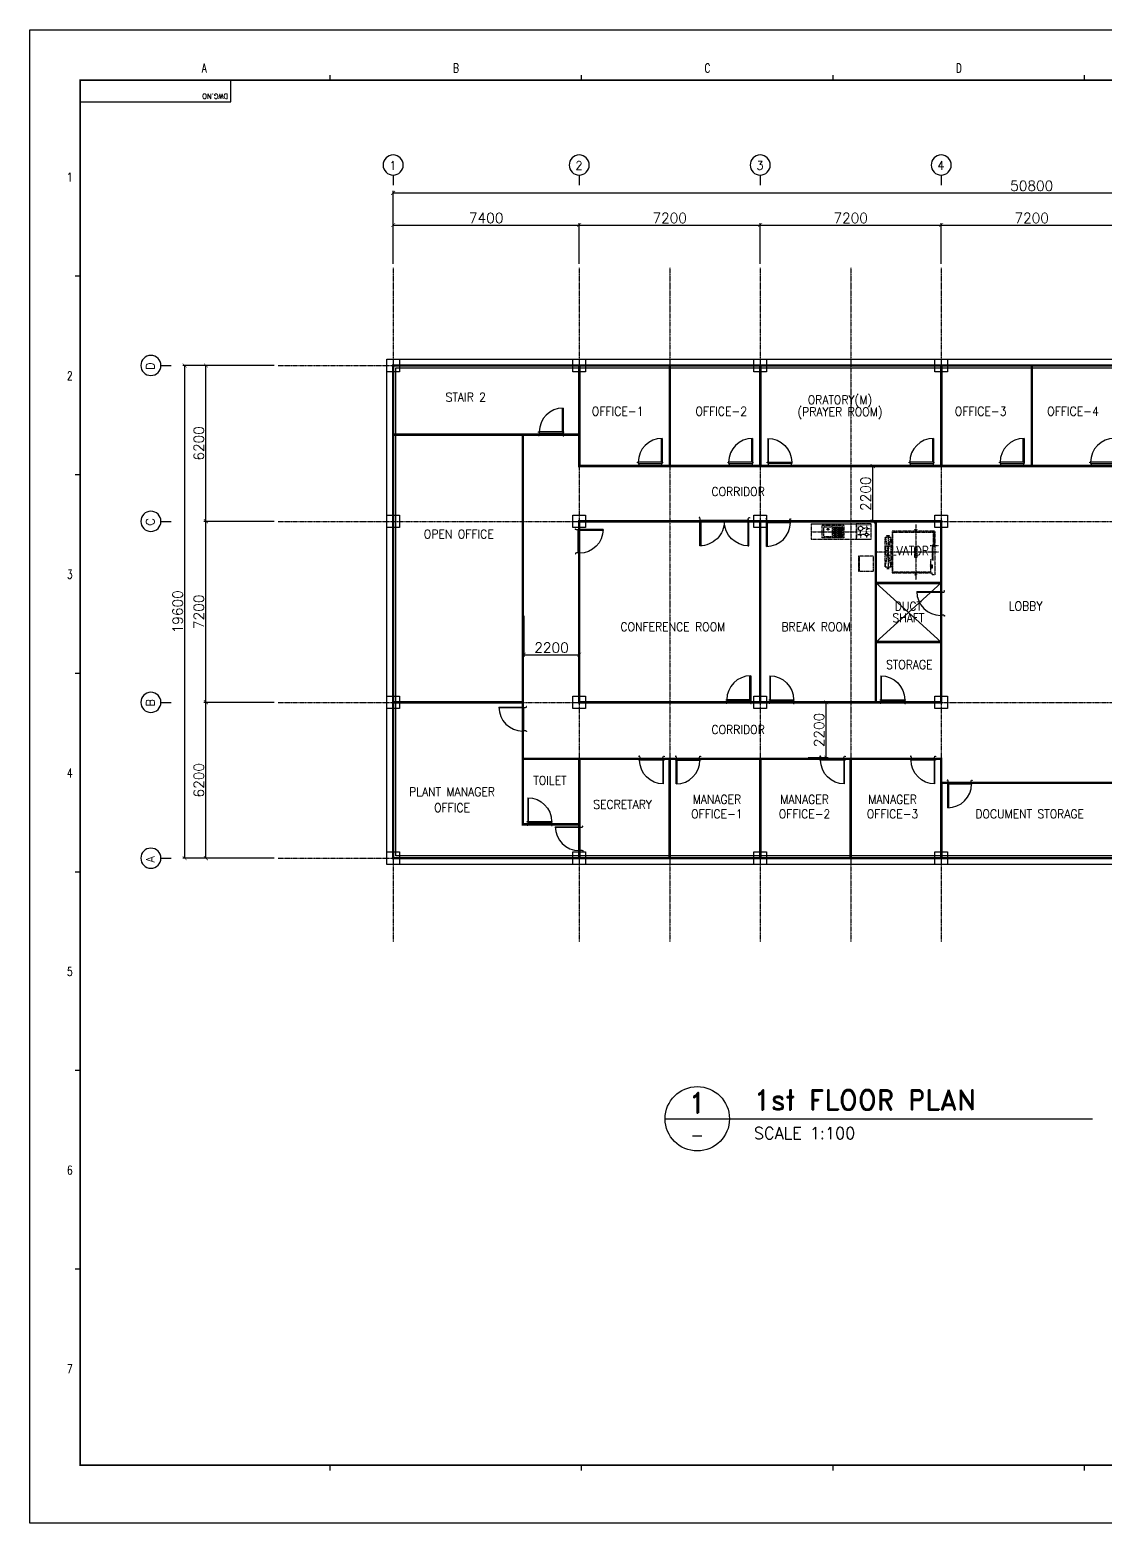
# Model space of a CAD drawing. Header units: millimetres. Extents: x -232466 to 860779, y -177975 to 311634.
# Drawn here: x -145277 to -102504, y -86240 to -26840 of the extents above; entities that cross this region are included whole.
import ezdxf
from ezdxf.enums import TextEntityAlignment as Align

# ---------------------------------------------------------------- set-up
doc = ezdxf.new("R2010")
doc.units = ezdxf.units.MM
for name, pattern in [('AXES', [50.8, 31.75, -6.35, 6.35, -6.35]), ('CENTER', [2, 1.25, -0.25, 0.25, -0.25]), ('HID', [2.3, 1.5, -0.8])]:
    doc.linetypes.add(name, pattern=pattern)
doc.layers.add('0 외형선', color=3, linetype='Continuous', lineweight=25)
for name, color, linetype in [('8ELE', 8, 'Continuous'), ('Center Line', 1, 'CENTER'), ('COL', 2, 'Continuous'), ('dim', 7, 'Continuous'), ('DOOR', 4, 'Continuous'), ('Equipment', 7, 'Continuous'), ('G', 3, 'Continuous'), ('SYM', 7, 'Continuous'), ('TEXT1', 7, 'Continuous'), ('TITLEBOX', 7, 'Continuous')]:
    doc.layers.add(name, color=color, linetype=linetype)
doc.styles.add('ROMAND', font='romand')
doc.styles.add('RomanS', font='romans.shx')
doc.styles.add('TBOX', font='romans.shx')
doc.dimstyles.new('HYUNDAI', dxfattribs={"dimscale": 120, "dimtxt": 3, "dimasz": 3, "dimexe": 1, "dimexo": 2, "dimgap": 1, "dimtad": 1, "dimdec": 0, "dimdsep": 46, "dimtxsty": 'RomanS', "dimcen": 0, "dimclrd": 256, "dimclre": 256, "dimclrt": 3, "dimadec": 0, "dimazin": 0, "dimtfac": 1, "dimtdec": 0, "dimtix": 1, "dimtmove": 2, "dimatfit": 3, "dimfxl": 1, "dimtvp": 1, "dimtolj": 1, "dimarcsym": 0})

# ---------------------------------------------------------------- blocks, each defined once
blk = doc.blocks.new('_ArchTick')
at = {"color": 0, "linetype": 'ByBlock', "const_width": 0.15}
blk.add_lwpolyline([(-0.5, -0.5), (0.5, 0.5)], dxfattribs=at)
blk = doc.blocks.new('*D250')
at = {"layer": 'Defpoints', "color": 0}
for p in [(-139118, -40190), (-135394, -40190), (-135394, -59790)]:
    blk.add_point(p, dxfattribs=at)
at = {"layer": 'dim', "lineweight": -2}
for p, q in [((-135554, -40190), (-139198, -40190)), ((-139118, -59790), (-139118, -40190)), ((-135554, -59790), (-139198, -59790))]:
    blk.add_line(p, q, dxfattribs=at)
at = {"layer": 'dim', "lineweight": -2, "xscale": 160, "yscale": 160, "zscale": 160}
for p, rotation in [((-139118, -40190), 90), ((-139118, -59790), 270)]:
    blk.add_blockref('_ArchTick', p, dxfattribs=dict(at, rotation=rotation))
at = {"layer": 'dim', "color": 0, "insert": (-139398, -49990), "char_height": 400, "attachment_point": 5, "rotation": 90, "style": 'RomanS', "bg_fill": 3, "box_fill_scale": 1.1, "bg_fill_color": 257, "bg_fill_transparency": 0}
blk.add_mtext('\\A1;19600', dxfattribs=at)
blk = doc.blocks.new('*D251')
at = {"layer": 'Defpoints', "color": 0}
for p in [(-138274, -40190), (-135394, -40190), (-135394, -46390)]:
    blk.add_point(p, dxfattribs=at)
at = {"layer": 'dim', "lineweight": -2}
for p, q in [((-135554, -40190), (-138354, -40190)), ((-138274, -46390), (-138274, -40190)), ((-135554, -46390), (-138354, -46390))]:
    blk.add_line(p, q, dxfattribs=at)
at = {"layer": 'dim', "lineweight": -2, "xscale": 160, "yscale": 160, "zscale": 160}
for p, rotation in [((-138274, -40190), 90), ((-138274, -46390), 270)]:
    blk.add_blockref('_ArchTick', p, dxfattribs=dict(at, rotation=rotation))
at = {"layer": 'dim', "color": 0, "insert": (-138554, -43290), "char_height": 400, "attachment_point": 5, "rotation": 90, "style": 'RomanS', "bg_fill": 3, "box_fill_scale": 1.1, "bg_fill_color": 257, "bg_fill_transparency": 0}
blk.add_mtext('\\A1;6200', dxfattribs=at)
blk = doc.blocks.new('*D252')
at = {"layer": 'Defpoints', "color": 0}
for p in [(-123425, -34603), (-130825, -36302), (-123425, -36302)]:
    blk.add_point(p, dxfattribs=at)
at = {"layer": 'dim', "lineweight": -2}
for p, q in [((-130825, -36142), (-130825, -34523)), ((-130825, -34603), (-123425, -34603)), ((-123425, -36142), (-123425, -34523))]:
    blk.add_line(p, q, dxfattribs=at)
at = {"layer": 'dim', "lineweight": -2, "xscale": 160, "yscale": 160, "zscale": 160, "rotation": 180}
blk.add_blockref('_ArchTick', (-130825, -34603), dxfattribs=at)
at = {"layer": 'dim', "lineweight": -2, "xscale": 160, "yscale": 160, "zscale": 160}
blk.add_blockref('_ArchTick', (-123425, -34603), dxfattribs=at)
at = {"layer": 'dim', "color": 0, "insert": (-127125, -34323), "char_height": 400, "attachment_point": 5, "style": 'RomanS', "bg_fill": 3, "box_fill_scale": 1.1, "bg_fill_color": 257, "bg_fill_transparency": 0}
blk.add_mtext('\\A1;7400', dxfattribs=at)
blk = doc.blocks.new('주열')
at = {"layer": 'SYM'}
blk.add_line((0, 600), (0, 0), dxfattribs=at)
blk.add_circle((0, 1200), 600, dxfattribs=at)
blk = doc.blocks.new('*D253')
at = {"layer": 'Defpoints', "color": 0}
for p in [(-80025, -33324), (-130825, -36302), (-80025, -36302)]:
    blk.add_point(p, dxfattribs=at)
at = {"layer": 'dim', "lineweight": -2}
for p, q in [((-130825, -36142), (-130825, -33244)), ((-80025, -36142), (-80025, -33244)), ((-130825, -33324), (-80025, -33324))]:
    blk.add_line(p, q, dxfattribs=at)
at = {"layer": 'dim', "lineweight": -2, "xscale": 160, "yscale": 160, "zscale": 160, "rotation": 180}
blk.add_blockref('_ArchTick', (-130825, -33324), dxfattribs=at)
at = {"layer": 'dim', "lineweight": -2, "xscale": 160, "yscale": 160, "zscale": 160}
blk.add_blockref('_ArchTick', (-80025, -33324), dxfattribs=at)
at = {"layer": 'dim', "color": 0, "insert": (-105425, -33044), "char_height": 400, "attachment_point": 5, "style": 'RomanS', "bg_fill": 3, "box_fill_scale": 1.1, "bg_fill_color": 257, "bg_fill_transparency": 0}
blk.add_mtext('\\A1;50800', dxfattribs=at)
blk = doc.blocks.new('*D254')
at = {"layer": 'Defpoints', "color": 0}
for p in [(-116225, -34603), (-123425, -36302), (-116225, -36302)]:
    blk.add_point(p, dxfattribs=at)
at = {"layer": 'dim', "lineweight": -2}
for p, q in [((-123425, -36142), (-123425, -34523)), ((-123425, -34603), (-116225, -34603)), ((-116225, -36142), (-116225, -34523))]:
    blk.add_line(p, q, dxfattribs=at)
at = {"layer": 'dim', "lineweight": -2, "xscale": 160, "yscale": 160, "zscale": 160, "rotation": 180}
blk.add_blockref('_ArchTick', (-123425, -34603), dxfattribs=at)
at = {"layer": 'dim', "lineweight": -2, "xscale": 160, "yscale": 160, "zscale": 160}
blk.add_blockref('_ArchTick', (-116225, -34603), dxfattribs=at)
at = {"layer": 'dim', "color": 0, "insert": (-119825, -34323), "char_height": 400, "attachment_point": 5, "style": 'RomanS', "bg_fill": 3, "box_fill_scale": 1.1, "bg_fill_color": 257, "bg_fill_transparency": 0}
blk.add_mtext('\\A1;7200', dxfattribs=at)
blk = doc.blocks.new('*D255')
at = {"layer": 'Defpoints', "color": 0}
for p in [(-109025, -34603), (-116225, -36302), (-109025, -36302)]:
    blk.add_point(p, dxfattribs=at)
at = {"layer": 'dim', "lineweight": -2}
for p, q in [((-116225, -36142), (-116225, -34523)), ((-116225, -34603), (-109025, -34603)), ((-109025, -36142), (-109025, -34523))]:
    blk.add_line(p, q, dxfattribs=at)
at = {"layer": 'dim', "lineweight": -2, "xscale": 160, "yscale": 160, "zscale": 160, "rotation": 180}
blk.add_blockref('_ArchTick', (-116225, -34603), dxfattribs=at)
at = {"layer": 'dim', "lineweight": -2, "xscale": 160, "yscale": 160, "zscale": 160}
blk.add_blockref('_ArchTick', (-109025, -34603), dxfattribs=at)
at = {"layer": 'dim', "color": 0, "insert": (-112625, -34323), "char_height": 400, "attachment_point": 5, "style": 'RomanS', "bg_fill": 3, "box_fill_scale": 1.1, "bg_fill_color": 257, "bg_fill_transparency": 0}
blk.add_mtext('\\A1;7200', dxfattribs=at)
blk = doc.blocks.new('*D256')
at = {"layer": 'Defpoints', "color": 0}
for p in [(-101825, -34603), (-109025, -36302), (-101825, -36302)]:
    blk.add_point(p, dxfattribs=at)
at = {"layer": 'dim', "lineweight": -2}
for p, q in [((-109025, -36142), (-109025, -34523)), ((-109025, -34603), (-101825, -34603)), ((-101825, -36142), (-101825, -34523))]:
    blk.add_line(p, q, dxfattribs=at)
at = {"layer": 'dim', "lineweight": -2, "xscale": 160, "yscale": 160, "zscale": 160, "rotation": 180}
blk.add_blockref('_ArchTick', (-109025, -34603), dxfattribs=at)
at = {"layer": 'dim', "lineweight": -2, "xscale": 160, "yscale": 160, "zscale": 160}
blk.add_blockref('_ArchTick', (-101825, -34603), dxfattribs=at)
at = {"layer": 'dim', "color": 0, "insert": (-105425, -34323), "char_height": 400, "attachment_point": 5, "style": 'RomanS', "bg_fill": 3, "box_fill_scale": 1.1, "bg_fill_color": 257, "bg_fill_transparency": 0}
blk.add_mtext('\\A1;7200', dxfattribs=at)
blk = doc.blocks.new('*D259')
at = {"layer": 'Defpoints', "color": 0}
for p in [(-138274, -46390), (-135394, -46390), (-135394, -53590)]:
    blk.add_point(p, dxfattribs=at)
at = {"layer": 'dim', "lineweight": -2}
for p, q in [((-135554, -46390), (-138354, -46390)), ((-138274, -53590), (-138274, -46390)), ((-135554, -53590), (-138354, -53590))]:
    blk.add_line(p, q, dxfattribs=at)
at = {"layer": 'dim', "lineweight": -2, "xscale": 160, "yscale": 160, "zscale": 160}
for p, rotation in [((-138274, -46390), 90), ((-138274, -53590), 270)]:
    blk.add_blockref('_ArchTick', p, dxfattribs=dict(at, rotation=rotation))
at = {"layer": 'dim', "color": 0, "insert": (-138554, -49990), "char_height": 400, "attachment_point": 5, "rotation": 90, "style": 'RomanS', "bg_fill": 3, "box_fill_scale": 1.1, "bg_fill_color": 257, "bg_fill_transparency": 0}
blk.add_mtext('\\A1;7200', dxfattribs=at)
blk = doc.blocks.new('*D261')
at = {"layer": 'Defpoints', "color": 0}
for p in [(-138274, -53590), (-135394, -53590), (-135394, -59790)]:
    blk.add_point(p, dxfattribs=at)
at = {"layer": 'dim', "lineweight": -2}
for p, q in [((-135554, -53590), (-138354, -53590)), ((-138274, -59790), (-138274, -53590)), ((-135554, -59790), (-138354, -59790))]:
    blk.add_line(p, q, dxfattribs=at)
at = {"layer": 'dim', "lineweight": -2, "xscale": 160, "yscale": 160, "zscale": 160}
for p, rotation in [((-138274, -53590), 90), ((-138274, -59790), 270)]:
    blk.add_blockref('_ArchTick', p, dxfattribs=dict(at, rotation=rotation))
at = {"layer": 'dim', "color": 0, "insert": (-138554, -56690), "char_height": 400, "attachment_point": 5, "rotation": 90, "style": 'RomanS', "bg_fill": 3, "box_fill_scale": 1.1, "bg_fill_color": 257, "bg_fill_transparency": 0}
blk.add_mtext('\\A1;6200', dxfattribs=at)
blk = doc.blocks.new('SD1')
at = {"color": 8}
for p, q in [((-55, 200), (-975, 200)), ((-955, 155), (-45, 155))]:
    blk.add_line(p, q, dxfattribs=at)
for points in [[(-25, 1150), (-25, 200), (-55, 200), (-55, 1150)], [(-1000, 180), (-1000, 200), (-975, 200), (-975, 155), (-955, 155), (-955, 95), (-975, 50), (-1000, 50), (-1000, 70)], [(0, 180), (0, 200), (-25, 200), (-25, 155), (-45, 155), (-45, 95), (-25, 50), (0, 50), (0, 70)]]:
    blk.add_lwpolyline(points)
blk.add_arc((-25, 200), 950, 90, 180)
blk = doc.blocks.new('D2000')
at = {"color": 8}
for p, q in [((-45, -45), (-45, -1955)), ((0, -1935), (0, -65))]:
    blk.add_line(p, q, dxfattribs=at)
for points in [[(-25, 0), (0, 0), (0, -25), (-45, -25), (-45, -45), (-105, -45), (-150, -25), (-150, 0), (-130, 0)], [(975, -25), (0, -25), (0, -65), (975, -65), (975, -25)], [(-25, -2000), (0, -2000), (0, -1975), (-45, -1975), (-45, -1955), (-105, -1955), (-150, -1975), (-150, -2000), (-130, -2000)], [(975, -1975), (0, -1975), (0, -1935), (975, -1935), (975, -1975)]]:
    blk.add_lwpolyline(points)
at = {"ltscale": 0.2}
for centre, start, end in [((0, -25), 270, 0), ((0, -1975), 0, 90)]:
    blk.add_arc(centre, 975, start, end, dxfattribs=at)
blk = doc.blocks.new('*D266')
at = {"layer": 'Defpoints', "color": 0}
for p in [(-112623, -44190), (-111749, -44190), (-112623, -46390)]:
    blk.add_point(p, dxfattribs=at)
at = {"layer": 'dim', "lineweight": -2}
for p, q in [((-112463, -44190), (-111669, -44190)), ((-111749, -46390), (-111749, -44190)), ((-112463, -46390), (-111669, -46390))]:
    blk.add_line(p, q, dxfattribs=at)
at = {"layer": 'dim', "lineweight": -2, "xscale": 160, "yscale": 160, "zscale": 160}
for p, rotation in [((-111749, -44190), 90), ((-111749, -46390), 270)]:
    blk.add_blockref('_ArchTick', p, dxfattribs=dict(at, rotation=rotation))
at = {"layer": 'dim', "color": 0, "insert": (-112029, -45290), "char_height": 400, "attachment_point": 5, "rotation": 90, "style": 'RomanS', "bg_fill": 3, "box_fill_scale": 1.1, "bg_fill_color": 257, "bg_fill_transparency": 0}
blk.add_mtext('\\A1;2200', dxfattribs=at)
blk = doc.blocks.new('*D267')
at = {"layer": 'Defpoints', "color": 0}
for p in [(-114475, -53590), (-113602, -53590), (-114475, -55790)]:
    blk.add_point(p, dxfattribs=at)
at = {"layer": 'dim', "lineweight": -2}
for p, q in [((-114315, -53590), (-113522, -53590)), ((-113602, -55790), (-113602, -53590)), ((-114315, -55790), (-113522, -55790))]:
    blk.add_line(p, q, dxfattribs=at)
at = {"layer": 'dim', "lineweight": -2, "xscale": 160, "yscale": 160, "zscale": 160}
for p, rotation in [((-113602, -53590), 90), ((-113602, -55790), 270)]:
    blk.add_blockref('_ArchTick', p, dxfattribs=dict(at, rotation=rotation))
at = {"layer": 'dim', "color": 0, "insert": (-113882, -54690), "char_height": 400, "attachment_point": 5, "rotation": 90, "style": 'RomanS', "bg_fill": 3, "box_fill_scale": 1.1, "bg_fill_color": 257, "bg_fill_transparency": 0}
blk.add_mtext('\\A1;2200', dxfattribs=at)
blk = doc.blocks.new('*D268')
at = {"layer": 'Defpoints', "color": 0}
for p in [(-125625, -49995), (-123425, -49990), (-123425, -51694)]:
    blk.add_point(p, dxfattribs=at)
at = {"layer": 'dim', "lineweight": -2}
for p, q in [((-125625, -50155), (-125625, -51774)), ((-123425, -50150), (-123425, -51774)), ((-125625, -51694), (-123425, -51694))]:
    blk.add_line(p, q, dxfattribs=at)
at = {"layer": 'dim', "lineweight": -2, "xscale": 160, "yscale": 160, "zscale": 160, "rotation": 180}
blk.add_blockref('_ArchTick', (-125625, -51694), dxfattribs=at)
at = {"layer": 'dim', "lineweight": -2, "xscale": 160, "yscale": 160, "zscale": 160}
blk.add_blockref('_ArchTick', (-123425, -51694), dxfattribs=at)
at = {"layer": 'dim', "color": 0, "insert": (-124525, -51414), "char_height": 400, "attachment_point": 5, "style": 'RomanS', "bg_fill": 3, "box_fill_scale": 1.1, "bg_fill_color": 257, "bg_fill_transparency": 0}
blk.add_mtext('\\A1;2200', dxfattribs=at)

msp = doc.modelspace()

# ---------------------------------------------------------------- linework, layer by layer
for p, q in [((-111624.8, -48840.1), (-109024.8, -51190.1)), ((-109024.8, -48840.1), (-111624.8, -51190.1))]:
    msp.add_line(p, q)
msp.add_lwpolyline([(-120007.1, -70156), (-103007.1, -70156)])
msp.add_circle((-118727.1, -70156), 1280)
at = {"layer": '0 외형선', "linetype": 'Continuous', "const_width": 100}
for points in [[(-130825, -40190.1), (-123425, -40190.1), (-123425, -42940.1), (-130825, -42940.1)], [(-123416.1, -40190.1), (-119819, -40190.1), (-119819, -44190.1), (-123416.1, -44190.1)], [(-119818.8, -40190.1), (-116221.7, -40190.1), (-116221.7, -44190.1), (-119818.8, -44190.1)], [(-116224.8, -40190.1), (-109025, -40190.1), (-109025, -44190.1), (-116224.8, -44190.1)], [(-109019.4, -40190.1), (-105422.4, -40190.1), (-105422.4, -44190.1), (-109019.4, -44190.1)], [(-105422.1, -40190.1), (-101825, -40190.1), (-101825, -44190.1), (-105422.1, -44190.1)], [(-130825, -42940.1), (-125670, -42940.1), (-125670, -53590.1), (-130825, -53590.1)], [(-123423.6, -46390.1), (-116225, -46390.1), (-116225, -53590.1), (-123425, -53590.1)], [(-116225, -46390.1), (-111625, -46390.1), (-111625, -53590.1), (-116226.5, -53590.1)], [(-111624.8, -46390.1), (-109024.8, -46390.1), (-109024.8, -48840.1), (-111624.8, -48840.1)], [(-111624.8, -48840.1), (-109024.8, -48840.1), (-109024.8, -51190.1), (-111624.8, -51190.1)], [(-111624.8, -51190.1), (-109024.8, -51190.1), (-109024.8, -53590.1), (-111624.8, -53590.1)], [(-125670, -55840.1), (-123425, -55840.1), (-123425, -58440.1), (-125670, -58440.1)], [(-123422.1, -55840.1), (-119825, -55840.1), (-119825, -59790.1), (-123422.1, -59790.1)], [(-119822.1, -55840.1), (-116225, -55840.1), (-116225, -59790.1), (-119822.1, -59790.1)], [(-116222.1, -55840.1), (-112625, -55840.1), (-112625, -59790.1), (-116222.1, -59790.1)], [(-112622.1, -55840.1), (-109025, -55840.1), (-109025, -59790.1), (-112622.1, -59790.1)], [(-109022.1, -56790.1), (-101825, -56790.1), (-101825, -59790.1), (-109022.1, -59790.1)]]:
    msp.add_lwpolyline(points, close=True, dxfattribs=at)
msp.add_lwpolyline([(-130825, -53590.1), (-125670, -53590.1), (-125670, -58440.1), (-123425, -58440.1), (-123425, -59790.1), (-130825, -59790.1), (-130825, -53590.1)], dxfattribs=at)
at = {"layer": '8ELE'}
msp.add_line((-114201.2, -46485.4), (-111811.2, -46485.4), dxfattribs=at)
at = {"layer": 'Center Line', "linetype": 'AXES'}
for p, q in [((-130825, -36301.8), (-130825, -63111.5)), ((-135393.6, -46390.1), (-76552.4, -46390.1))]:
    msp.add_line(p, q, dxfattribs=at)
at = {"layer": 'COL'}
for points in [[(-131075.3, -40440.1), (-131075.3, -39940.1), (-130575.3, -39940.1), (-130575.3, -40440.1)], [(-123675.3, -40440.1), (-123675.3, -39940.1), (-123175.3, -39940.1), (-123175.3, -40440.1)], [(-116473.6, -40440.1), (-116473.6, -39940.1), (-115973.6, -39940.1), (-115973.6, -40440.1)], [(-109273.6, -40440.1), (-109273.6, -39940.1), (-108773.6, -39940.1), (-108773.6, -40440.1)], [(-131075, -46640.1), (-131075, -46140.1), (-130575, -46140.1), (-130575, -46640.1)], [(-123673.6, -46640.1), (-123673.6, -46140.1), (-123173.6, -46140.1), (-123173.6, -46640.1)], [(-116475, -46640.1), (-116475, -46140.1), (-115975, -46140.1), (-115975, -46640.1)], [(-109275, -46640.1), (-109275, -46140.1), (-108775, -46140.1), (-108775, -46640.1)], [(-131075, -53840.1), (-131075, -53340.1), (-130575, -53340.1), (-130575, -53840.1)], [(-123673.6, -53840.1), (-123673.6, -53340.1), (-123173.6, -53340.1), (-123173.6, -53840.1)], [(-116475, -53840.1), (-116475, -53340.1), (-115975, -53340.1), (-115975, -53840.1)], [(-109275, -53840.1), (-109275, -53340.1), (-108775, -53340.1), (-108775, -53840.1)], [(-131075, -60040.1), (-131075, -59540.1), (-130575, -59540.1), (-130575, -60040.1)], [(-123675, -60040.1), (-123675, -59540.1), (-123175, -59540.1), (-123175, -60040.1)], [(-116475, -60040.1), (-116475, -59540.1), (-115975, -59540.1), (-115975, -60040.1)], [(-109275, -60040.1), (-109275, -59540.1), (-108775, -59540.1), (-108775, -60040.1)]]:
    msp.add_lwpolyline(points, close=True, dxfattribs=at)
at = {"layer": 'Equipment', "color": 8, "linetype": 'HID'}
for p, q in [((-114201.2, -46485.4), (-114201.2, -47095.4)), ((-113698.7, -46805), (-113698.7, -46635.2)), ((-113698.7, -46975.2), (-113698.7, -46813.6)), ((-113668.7, -46605.2), (-113388.7, -46605.2)), ((-113388.7, -46605.2), (-112968.7, -46605.2)), ((-113358.7, -46635.2), (-113358.7, -46802.6)), ((-113358.7, -46813.6), (-113358.7, -46975.2)), ((-112938.7, -46792.2), (-112938.7, -46635.2)), ((-112938.7, -46975.2), (-112938.7, -46806.6)), ((-112352.6, -46674.7), (-112304, -46674.7)), ((-112352.6, -46916.1), (-112304, -46916.1)), ((-112231.9, -46554), (-112231.9, -46602.5)), ((-112231.9, -46840.8), (-112231.9, -46750)), ((-112065.8, -46674.7), (-112156.6, -46674.7)), ((-112065.8, -46916.1), (-112156.6, -46916.1)), ((-111990.5, -46554), (-111990.5, -46602.5)), ((-111990.5, -46840.8), (-111990.5, -46750)), ((-111918.3, -46674.7), (-111869.7, -46674.7)), ((-111918.3, -46916.1), (-111869.7, -46916.1)), ((-109279.8, -46785.1), (-110971.8, -46785.1)), ((-110971.8, -46785.1), (-110971.8, -48445.1)), ((-110946.8, -48415.1), (-110946.8, -46815.1)), ((-110946.8, -46815.1), (-109446.8, -46815.1)), ((-110069.8, -46709), (-109989.8, -46709)), ((-110069.8, -46724), (-110069.8, -46709)), ((-110039.8, -46724), (-110069.8, -46724)), ((-110039.8, -46765), (-110039.8, -46724)), ((-110019.8, -46765), (-110039.8, -46765)), ((-110029.8, -46515.1), (-110029.8, -48715.1)), ((-110019.8, -46724), (-110019.8, -46765)), ((-109989.8, -46724), (-110019.8, -46724)), ((-109989.8, -46709), (-109989.8, -46724)), ((-109989.8, -46709), (-109989.8, -46715)), ((-109279.8, -46785.1), (-109279.8, -48520.1)), ((-114201.2, -47095.4), (-111811.2, -47095.4)), ((-113388.7, -47005.2), (-113668.7, -47005.2)), ((-113368.6, -47005.2), (-112968.7, -47005.2)), ((-112231.9, -46988.3), (-112231.9, -47036.9)), ((-111990.5, -46988.3), (-111990.5, -47036.9)), ((-111249.8, -47015.1), (-111029.8, -48215.1)), ((-111249.8, -48215.1), (-111029.8, -47015.1)), ((-111139.8, -47004.4), (-111139.8, -48283.7)), ((-109123.7, -47370.1), (-109467.6, -47370.1)), ((-112268.3, -48374.3), (-112268.3, -47774.3)), ((-109133.9, -47615.1), (-111624.8, -47615.1)), ((-109446.8, -47920.1), (-109446.8, -48415.1)), ((-109399.8, -47920.1), (-109446.8, -47920.1)), ((-109399.8, -47940.1), (-109399.8, -47920.1)), ((-110971.8, -48445.1), (-109381.8, -48445.1)), ((-109446.8, -48415.1), (-110946.8, -48415.1)), ((-110039.8, -48506.1), (-110069.8, -48506.1)), ((-110069.8, -48506.1), (-110069.8, -48521.1)), ((-110069.8, -48521.1), (-109989.8, -48521.1)), ((-110039.8, -48465.1), (-110039.8, -48506.1)), ((-110019.8, -48465.1), (-110039.8, -48465.1)), ((-110019.8, -48506.1), (-110019.8, -48465.1)), ((-109989.8, -48506.1), (-110019.8, -48506.1)), ((-109989.8, -48521.1), (-109989.8, -48506.1)), ((-109476.7, -48191.3), (-109368.3, -48191.3)), ((-109446.8, -48258.4), (-109387, -48124.1)), ((-109387, -48258.4), (-109446.8, -48124.1)), ((-109446.8, -48255.1), (-109446.8, -48255.1)), ((-109381.8, -48520.1), (-109381.8, -48445.1)), ((-109279.8, -48520.1), (-109381.8, -48520.1))]:
    msp.add_line(p, q, dxfattribs=at)
for points in [[(-114201.2, -46813.6), (-112411.2, -46813.6)], [(-113758.7, -46799.4), (-113758.7, -46545.2), (-112898.7, -46545.2), (-112898.7, -46799.4)], [(-112898.7, -46813.6), (-112898.7, -47045.2), (-113758.7, -47045.2), (-113758.7, -46813.6)], [(-109446.8, -46815.1), (-109446.8, -46820.1), (-109349.8, -46820.1), (-109349.8, -46815.1)], [(-109446.8, -48110.7), (-109453.5, -48110.7), (-109453.5, -48270.7), (-109446.8, -48270.7)], [(-109989.8, -48521.1), (-109989.8, -48515.2)], [(-109446.8, -48124.1), (-109387, -48124.1), (-109387, -48258.4), (-109446.8, -48258.4)]]:
    msp.add_lwpolyline(points, dxfattribs=at)
for points in [[(-112987.3, -46640.2), (-113315.8, -46640.2, 1), (-113315.8, -46660.2), (-112987.3, -46660.2, 1)], [(-112987.3, -46717.7), (-113315.8, -46717.7, 1), (-113315.8, -46737.7), (-112987.3, -46737.7, 1)], [(-112987.3, -46872.7), (-113315.8, -46872.7, 1), (-113315.8, -46892.7), (-112987.3, -46892.7, 1)], [(-112987.3, -46950.2), (-113315.8, -46950.2, 1), (-113315.8, -46970.2), (-112987.3, -46970.2, 1)]]:
    msp.add_lwpolyline(points, format="xyb", close=True, dxfattribs=at)
for points in [[(-112977.8, -46802.1, 0.3234688), (-112987.3, -46795.2), (-113315.8, -46795.2, 0.3969846), (-113325.8, -46804.6, 0.3969846)], [(-113325.7, -46806.6, 0.3734661), (-113315.8, -46815.2), (-112987.3, -46815.2, 0.4142136), (-112977.3, -46805.2)]]:
    msp.add_lwpolyline(points, format="xyb", dxfattribs=at)
for points in [[(-112411.2, -47095.4), (-111811.2, -47095.4), (-111811.2, -46495.4), (-112411.2, -46495.4)], [(-109329.8, -47390.9), (-109329.8, -46812.5), (-109299.8, -46812.5), (-109299.8, -47390.9)], [(-111249.8, -48215.1), (-111249.8, -47015.1), (-111029.8, -47015.1), (-111029.8, -48215.1)], [(-111101.1, -46959.3), (-111101.1, -46974.3), (-111132.1, -46974.3), (-111132.1, -47015.3), (-111141.1, -47015.3), (-111151.1, -47015.3), (-111151.1, -46974.3), (-111181.1, -46974.3), (-111181.1, -46959.3)], [(-110082.8, -47415.1), (-110082.8, -47815.1), (-109976.8, -47815.1), (-109976.8, -47415.1)], [(-109379.8, -47350.1), (-109379.8, -47940.1), (-109349.8, -47940.1), (-109349.8, -47350.1)], [(-112318.3, -48374.3), (-111718.3, -48374.3), (-111718.3, -47774.3), (-112318.3, -47774.3)], [(-111101.1, -48270.9), (-111101.1, -48259.9), (-111132.1, -48259.9), (-111132.1, -48214.9), (-111141.1, -48214.9), (-111151.1, -48214.9), (-111151.1, -48259.9), (-111181.1, -48259.9), (-111181.1, -48270.9)]]:
    msp.add_lwpolyline(points, close=True, dxfattribs=at)
at = {"layer": 'Equipment', "color": 8, "linetype": 'HID', "const_width": 6}
msp.add_lwpolyline([(-112352.6, -46554), (-111869.7, -46554), (-111869.7, -47036.9), (-112352.6, -47036.9)], close=True, dxfattribs=at)
at = {"layer": 'Equipment', "color": 8, "linetype": 'HID', "const_width": 5}
for points in [[(-112352.6, -46795.4), (-111869.7, -46795.4)], [(-112111.2, -46554), (-112111.2, -47036.9)]]:
    msp.add_lwpolyline(points, dxfattribs=at)
at = {"layer": 'Equipment', "color": 8, "linetype": 'HID'}
for centre, radius in [((-113528.7, -46701.1), 34.3), ((-112231.9, -46674.7), 87.9), ((-112231.9, -46916.1), 35.2), ((-111990.5, -46916.1), 58), ((-111990.5, -46674.7), 37.3)]:
    msp.add_circle(centre, radius, dxfattribs=at)
for centre, start, end in [((-113668.7, -46635.2), 90, 180), ((-113388.7, -46635.2), 0, 90), ((-112968.7, -46635.2), 0, 90), ((-113668.7, -46975.2), 180, 270), ((-113388.7, -46975.2), 270, 0), ((-112968.7, -46975.2), 270, 0)]:
    msp.add_arc(centre, 30, start, end, dxfattribs=at)
at = {"layer": 'TITLEBOX', "color": 4, "linetype": 'Continuous'}
for p, q in [((-133327, -28840.1), (-133327, -28640.1)), ((-133327, -28840.1), (-133327, -28640.1)), ((-123327, -28840.1), (-123327, -28640.1)), ((-123327, -28840.1), (-123327, -28640.1)), ((-113327, -28840.1), (-113327, -28640.1)), ((-113327, -28840.1), (-113327, -28640.1)), ((-103327, -28840.1), (-103327, -28640.1)), ((-103327, -28840.1), (-103327, -28640.1)), ((-143277, -36640.1), (-143477, -36640.1)), ((-143277, -44540.1), (-143477, -44540.1)), ((-143277, -52440.1), (-143477, -52440.1)), ((-143277, -60340.1), (-143477, -60340.1)), ((-143277, -68240.1), (-143477, -68240.1)), ((-143277, -76140.1), (-143477, -76140.1)), ((-133327, -84140.2), (-133327, -83940.2)), ((-133327, -84140.2), (-133327, -83940.2)), ((-123327, -84140.2), (-123327, -83940.2)), ((-123327, -84140.2), (-123327, -83940.2)), ((-113327, -84140.2), (-113327, -83940.2)), ((-113327, -84140.2), (-113327, -83940.2)), ((-103327, -84140.2), (-103327, -83940.2)), ((-103327, -84140.2), (-103327, -83940.2))]:
    msp.add_line(p, q, dxfattribs=at)
at = {"layer": 'TITLEBOX', "color": 7}
msp.add_lwpolyline([(-145277, -26840.1), (-61177, -26840.1), (-61177, -86240.1), (-145277, -86240.1)], close=True, dxfattribs=at)
at = {"layer": 'TITLEBOX', "color": 4, "const_width": 70}
msp.add_lwpolyline([(-143277, -28840.1), (-63251, -28840.1), (-63251, -83931.5), (-143277, -83931.5)], close=True, dxfattribs=at)
at = {"layer": 'TITLEBOX'}
msp.add_lwpolyline([(-143277, -29706), (-137277, -29706), (-137277, -28840.1)], dxfattribs=at)

# ---------------------------------------------------------------- block references
at = {"layer": 'DOOR'}
for p in [(-124039.7, -43035.1), (-120102.4, -44240.1), (-116505.3, -44240.1), (-109303.1, -44240.1), (-105705.7, -44240.1), (-102108.4, -44240.1), (-116578.8, -53685.1)]:
    msp.add_blockref('SD1', p, dxfattribs=at)
at = {"layer": 'DOOR', "xscale": -1}
msp.add_blockref('SD1', (-115947, -44240.1), dxfattribs=at)
for name, p, rotation in [('D2000', (-118655.3, -46390.1), 89.99999999999962), ('SD1', (-123623.6, -46686.3), 269.9999999999998), ('SD1', (-115871.3, -53685.1), 359.9999999999998), ('SD1', (-111451.6, -53685.1), 359.9999999999998), ('SD1', (-120048.8, -55685.1), 179.9999999999999), ('SD1', (-112848.8, -55685.1), 179.9999999999999), ('SD1', (-109248.8, -55685.1), 179.9999999999999), ('SD1', (-125496.9, -58535.1), 359.9999999999998)]:
    msp.add_blockref(name, p, dxfattribs=dict(at, rotation=rotation))
at = {"layer": 'DOOR'}
for p, rotation in [((-116000.6, -46235.1), 180), ((-108844.8, -49159.4), 90.00000000000024), ((-125470, -53755.4), 90.00000000000024), ((-119595.4, -55685.1), 180), ((-108792.5, -56635.1), 180), ((-123225, -58511.6), 90.00000000000024)]:
    msp.add_blockref('SD1', p, dxfattribs=dict(at, rotation=rotation))
at = {"layer": 'SYM', "xscale": -0.6666666666666666, "yscale": 0.6666666666666666, "zscale": 0.6666666666666666, "rotation": 359.9999999999999}
msp.add_blockref('주열', (-130825, -33017.1), dxfattribs=at)

# ---------------------------------------------------------------- texts
at = {"layer": 'G', "color": 3, "style": 'RomanS', "width": 0.9}
for s, p in [('STAIR 2', (-127934.9, -41451.8)), ('ORATORY(M)', (-113051, -41581.8)), ('OFFICE-1', (-121895.7, -42012.7)), ('OFFICE-2', (-117773.6, -42012.7)), ('(PRAYER ROOM)', (-113051, -42058.1)), ('OFFICE-3', (-107455.6, -42012.7)), ('OFFICE-4', (-103781.6, -42012.7)), ('CORRIDOR', (-117102.1, -45207)), ('OPEN OFFICE', (-128214.1, -46898.4)), ('ELVATOR', (-110402, -47557.9)), ('DUCT', (-110330.1, -49764.2)), ('LOBBY', (-105666.1, -49759.8)), ('CONFERENCE ROOM', (-119699.1, -50586)), ('BREAK ROOM', (-113996.9, -50586)), ('SHAFT', (-110330.1, -50230)), ('STORAGE', (-110294.7, -52090.7)), ('CORRIDOR', (-117102.1, -54673.8)), ('PLANT MANAGER', (-128483.1, -57147.5)), ('TOILET', (-124589.7, -56696.9)), ('OFFICE', (-128483.1, -57779.9)), ('SECRETARY', (-121697.9, -57650.3)), ('MANAGER', (-117947.1, -57449.2)), ('MANAGER', (-114460.8, -57449.2)), ('MANAGER', (-110960.5, -57449.2)), ('OFFICE-1', (-117947.1, -58027.9)), ('OFFICE-2', (-114460.8, -58027.9)), ('OFFICE-3', (-110960.5, -58027.9)), ('DOCUMENT STORAGE', (-105505.7, -58027.9))]:
    msp.add_text(s, height=350, dxfattribs=at).set_placement(p, align=Align.MIDDLE)
at = {"layer": 'SYM', "style": 'ROMAND'}
for s, p in [('1', (-130980.6, -32401.3)), ('2', (-123580.6, -32401.3)), ('3', (-116380.6, -32401.3)), ('4', (-109180.6, -32401.3))]:
    msp.add_text(s, height=336.4, dxfattribs=at).set_placement(p)
for s, p in [('D', (-140317.7, -40365.9)), ('C', (-140317.7, -46565.9)), ('B', (-140317.7, -53765.9)), ('A', (-140317.7, -59965.9))]:
    msp.add_text(s, height=336.4, rotation=90, dxfattribs=at).set_placement(p)
at = {"layer": 'TEXT1', "color": 3, "style": 'ROMAND'}
msp.add_text('1', height=800, dxfattribs=at).set_placement((-118727.1, -69516), align=Align.MIDDLE_CENTER)
for s, height, p in [('1st FLOOR PLAN', 800, (-116487.1, -69806.1)), ('SCALE 1:100', 468, (-116475.8, -70961.8))]:
    msp.add_text(s, height=height, dxfattribs=at).set_placement(p)
at = {"layer": 'TEXT1', "style": 'RomanS'}
msp.add_text('-', height=480, dxfattribs=at).set_placement((-118727.1, -70796), align=Align.MIDDLE_CENTER)
at = {"layer": 'TITLEBOX', "color": 4, "linetype": 'Continuous', "style": 'TBOX', "width": 0.75}
for s, p in [('A', (-138440, -28533.5)), ('B', (-128440, -28533.5)), ('C', (-118440, -28533.5)), ('D', (-108440, -28533.5)), ('1', (-143802.9, -32873.3)), ('2', (-143802.9, -40773.3)), ('3', (-143802.9, -48673.3)), ('4', (-143802.9, -56573.3)), ('5', (-143802.9, -64473.3)), ('6', (-143802.9, -72373.3)), ('7', (-143802.9, -80273.3))]:
    msp.add_text(s, height=350, dxfattribs=at).set_placement(p)
at = {"layer": 'TITLEBOX', "style": 'ROMAND'}
msp.add_text('DWG.NO', height=200, rotation=180, dxfattribs=at).set_placement((-137392.5, -29380.3))

# ---------------------------------------------------------------- next in the draw order: dimensions: what is measured, and where the dimension line sits
at = {"layer": 'dim'}
dim = msp.add_linear_dim(base=(-123425, -34603.5), p1=(-130825, -36301.8), p2=(-123425, -36301.8), dimstyle='HYUNDAI', override={"dimscale": 80, "dimtxt": 5, "dimasz": 2, "dimpost": '\\X', "dimblk1": 'ArchTick', "dimblk2": 'ArchTick', "dimsah": 1, "dimclrt": 0, "dimtfill": 1}, dxfattribs=at)
dim.commit()
dim.dimension.update_dxf_attribs({"geometry": '*D252', "text_midpoint": (-127125, -34323.5)})
dim = msp.add_linear_dim(base=(-139118.3, -40190.1), p1=(-135393.6, -59790.1), p2=(-135393.6, -40190.1), angle=90, dimstyle='HYUNDAI', override={"dimscale": 80, "dimtxt": 5, "dimasz": 2, "dimpost": '\\X', "dimblk1": 'ArchTick', "dimblk2": 'ArchTick', "dimsah": 1, "dimclrt": 0, "dimtfill": 1}, dxfattribs=at)
dim.commit()
dim.dimension.update_dxf_attribs({"geometry": '*D250', "text_midpoint": (-139398.3, -49990.1)})

# ---------------------------------------------------------------- next in the draw order: linework, layer by layer
at = {"layer": 'Center Line', "linetype": 'AXES'}
for p, q in [((-135393.6, -53590.1), (-76552.4, -53590.1)), ((-135393.6, -59790.1), (-76552.4, -59790.1))]:
    msp.add_line(p, q, dxfattribs=at)

# ---------------------------------------------------------------- next in the draw order: block references
at = {"layer": 'SYM', "xscale": -0.6666666666666666, "yscale": 0.6666666666666666, "zscale": 0.6666666666666666}
for p, rotation in [((-139661.8, -40190.1), 89.99999999999957), ((-139661.8, -46390.1), 89.99999999999955), ((-139661.8, -53590.1), 89.99999999999955), ((-139661.8, -59790.1), 89.99999999999955)]:
    msp.add_blockref('주열', p, dxfattribs=dict(at, rotation=rotation))

# ---------------------------------------------------------------- next in the draw order: dimensions: what is measured, and where the dimension line sits
at = {"layer": 'dim'}
dim = msp.add_linear_dim(base=(-80025, -33323.9), p1=(-130825, -36301.8), p2=(-80025, -36301.8), dimstyle='HYUNDAI', override={"dimscale": 80, "dimtxt": 5, "dimasz": 2, "dimpost": '\\X', "dimblk1": 'ArchTick', "dimblk2": 'ArchTick', "dimsah": 1, "dimclrt": 0, "dimtfill": 1}, dxfattribs=at)
dim.commit()
dim.dimension.update_dxf_attribs({"geometry": '*D253', "text_midpoint": (-105425, -33043.9)})
dim = msp.add_linear_dim(base=(-138273.6, -40190.1), p1=(-135393.6, -46390.1), p2=(-135393.6, -40190.1), angle=90, dimstyle='HYUNDAI', override={"dimscale": 80, "dimtxt": 5, "dimasz": 2, "dimpost": '\\X', "dimblk1": 'ArchTick', "dimblk2": 'ArchTick', "dimsah": 1, "dimclrt": 0, "dimtfill": 1}, dxfattribs=at)
dim.commit()
dim.dimension.update_dxf_attribs({"geometry": '*D251', "text_midpoint": (-138553.6, -43290.1)})

# ---------------------------------------------------------------- next in the draw order: linework, layer by layer
at = {"layer": 'Center Line', "linetype": 'AXES'}
msp.add_line((-135393.6, -40190.1), (-76552.4, -40190.1), dxfattribs=at)

# ---------------------------------------------------------------- next in the draw order: block references
at = {"layer": 'SYM', "xscale": -0.6666666666666666, "yscale": 0.6666666666666666, "zscale": 0.6666666666666666, "rotation": 359.9999999999999}
for p in [(-123425, -33017.1), (-116225, -33017.1), (-109025, -33017.1)]:
    msp.add_blockref('주열', p, dxfattribs=at)

# ---------------------------------------------------------------- next in the draw order: dimensions: what is measured, and where the dimension line sits
at = {"layer": 'dim'}
dim = msp.add_linear_dim(base=(-116225, -34603.5), p1=(-123425, -36301.8), p2=(-116225, -36301.8), dimstyle='HYUNDAI', override={"dimscale": 80, "dimtxt": 5, "dimasz": 2, "dimpost": '\\X', "dimblk1": 'ArchTick', "dimblk2": 'ArchTick', "dimsah": 1, "dimclrt": 0, "dimtfill": 1}, dxfattribs=at)
dim.commit()
dim.dimension.update_dxf_attribs({"geometry": '*D254', "text_midpoint": (-119825, -34323.5)})
for base, p1, p2, picture, middle in [((-138273.6, -46390.1), (-135393.6, -53590.1), (-135393.6, -46390.1), '*D259', (-138553.6, -49990.1)), ((-113601.6, -53590.1), (-114475.3, -55790.1), (-114475.3, -53590.1), '*D267', (-113881.6, -54690.1))]:
    dim = msp.add_linear_dim(base=base, p1=p1, p2=p2, angle=90, dimstyle='HYUNDAI', override={"dimscale": 80, "dimtxt": 5, "dimasz": 2, "dimpost": '\\X', "dimblk1": 'ArchTick', "dimblk2": 'ArchTick', "dimsah": 1, "dimclrt": 0, "dimtfill": 1}, dxfattribs=at)
    dim.commit()
    dim.dimension.update_dxf_attribs({"geometry": picture, "text_midpoint": middle})

# ---------------------------------------------------------------- next in the draw order: linework, layer by layer
at = {"layer": 'Center Line', "linetype": 'AXES'}
for p, q in [((-123425, -36301.8), (-123425, -63111.5)), ((-119825, -36301.8), (-119825, -63111.5))]:
    msp.add_line(p, q, dxfattribs=at)

# ---------------------------------------------------------------- next in the draw order: dimensions: what is measured, and where the dimension line sits
at = {"layer": 'dim'}
dim = msp.add_linear_dim(base=(-109025, -34603.5), p1=(-116225, -36301.8), p2=(-109025, -36301.8), dimstyle='HYUNDAI', override={"dimscale": 80, "dimtxt": 5, "dimasz": 2, "dimpost": '\\X', "dimblk1": 'ArchTick', "dimblk2": 'ArchTick', "dimsah": 1, "dimclrt": 0, "dimtfill": 1}, dxfattribs=at)
dim.commit()
dim.dimension.update_dxf_attribs({"geometry": '*D255', "text_midpoint": (-112625, -34323.5)})
dim = msp.add_linear_dim(base=(-138273.6, -53590.1), p1=(-135393.6, -59790.1), p2=(-135393.6, -53590.1), angle=90, dimstyle='HYUNDAI', override={"dimscale": 80, "dimtxt": 5, "dimasz": 2, "dimpost": '\\X', "dimblk1": 'ArchTick', "dimblk2": 'ArchTick', "dimsah": 1, "dimclrt": 0, "dimtfill": 1}, dxfattribs=at)
dim.commit()
dim.dimension.update_dxf_attribs({"geometry": '*D261', "text_midpoint": (-138553.6, -56690.1)})

# ---------------------------------------------------------------- next in the draw order: linework, layer by layer
at = {"layer": 'Center Line', "linetype": 'AXES'}
for p, q in [((-116225, -36301.8), (-116225, -63111.5)), ((-112625, -36301.8), (-112625, -63111.5))]:
    msp.add_line(p, q, dxfattribs=at)

# ---------------------------------------------------------------- next in the draw order: dimensions: what is measured, and where the dimension line sits
at = {"layer": 'dim'}
for base, p1, p2, picture, middle in [((-101825, -34603.5), (-109025, -36301.8), (-101825, -36301.8), '*D256', (-105425, -34323.5)), ((-123425, -51693.8), (-125625, -49995.5), (-123425, -49990.1), '*D268', (-124525, -51413.8))]:
    dim = msp.add_linear_dim(base=base, p1=p1, p2=p2, dimstyle='HYUNDAI', override={"dimscale": 80, "dimtxt": 5, "dimasz": 2, "dimpost": '\\X', "dimblk1": 'ArchTick', "dimblk2": 'ArchTick', "dimsah": 1, "dimclrt": 0, "dimtfill": 1}, dxfattribs=at)
    dim.commit()
    dim.dimension.update_dxf_attribs({"geometry": picture, "text_midpoint": middle})

# ---------------------------------------------------------------- next in the draw order: linework, layer by layer
at = {"layer": 'Center Line', "linetype": 'AXES'}
msp.add_line((-109025, -36301.8), (-109025, -63111.5), dxfattribs=at)

# ---------------------------------------------------------------- next in the draw order: dimensions: what is measured, and where the dimension line sits
at = {"layer": 'dim'}
dim = msp.add_linear_dim(base=(-111749.1, -44190.1), p1=(-112622.7, -46390.1), p2=(-112622.7, -44190.1), angle=90, dimstyle='HYUNDAI', override={"dimscale": 80, "dimtxt": 5, "dimasz": 2, "dimpost": '\\X', "dimblk1": 'ArchTick', "dimblk2": 'ArchTick', "dimsah": 1, "dimclrt": 0, "dimtfill": 1}, dxfattribs=at)
dim.commit()
dim.dimension.update_dxf_attribs({"geometry": '*D266', "text_midpoint": (-112029.1, -45290.1)})

# ---------------------------------------------------------------- next in the draw order: linework, layer by layer
at = {"layer": '0 외형선', "linetype": 'Continuous'}
for points in [[(-131075.3, -39940.1), (-79776.8, -39940.1), (-79776.8, -60040.1), (-131075.3, -60040.1)], [(-130725.3, -40290.1), (-80126.8, -40290.1), (-80126.8, -59690.1), (-130725.3, -59690.1)]]:
    msp.add_lwpolyline(points, close=True, dxfattribs=at)

doc.saveas('drawing.dxf')
